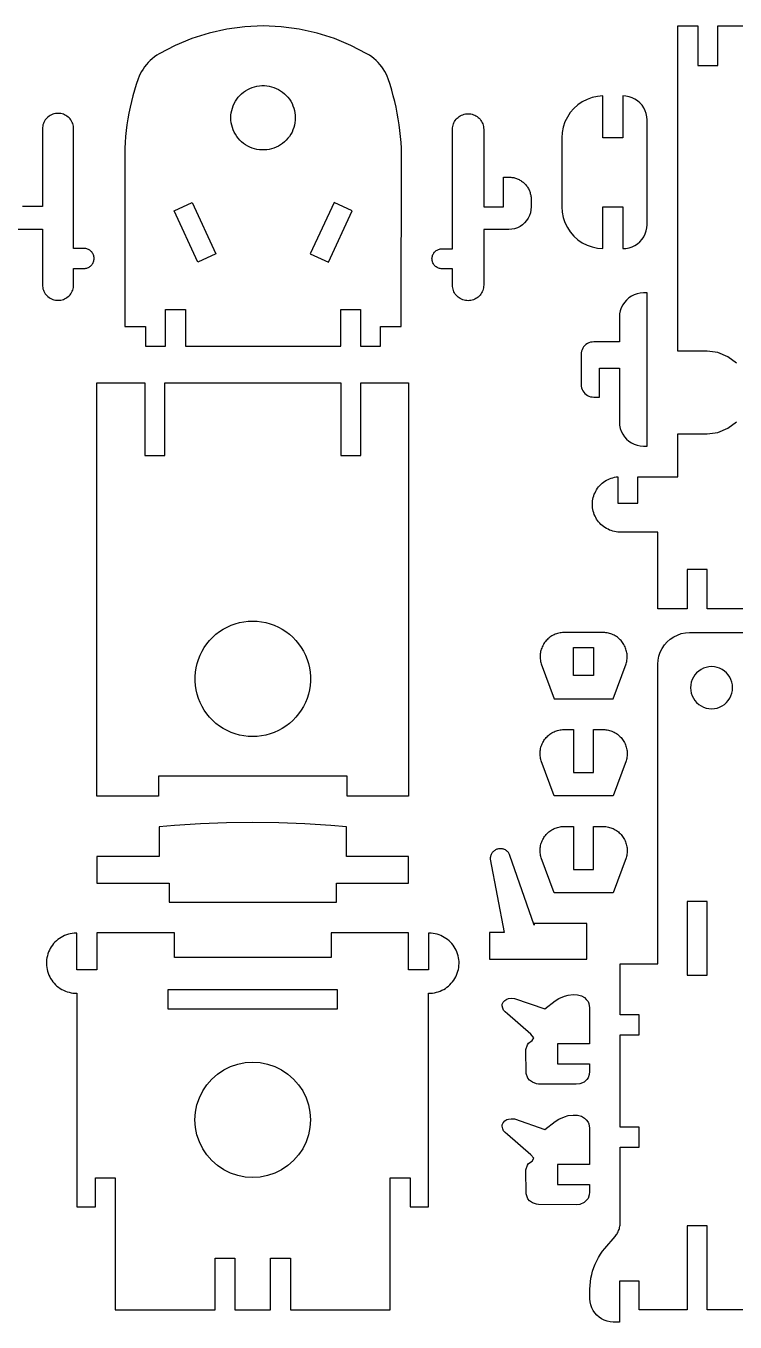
# Model space of a CAD drawing. Header units: millimetres. Extents: x -913 to 55, y -4 to 461.
# Drawn here: x -683.7 to -559.4, y 233.9 to 461.2 of the extents above; entities that cross this region are included whole.
import ezdxf

# ---------------------------------------------------------------- set-up
doc = ezdxf.new("R2010")
doc.units = ezdxf.units.MM
doc.header["$MEASUREMENT"] = 0
doc.layers.add('Inner_Cut', color=10, linetype='Continuous')
doc.layers.add('Pocket_Cut', color=5, linetype='Continuous')

msp = doc.modelspace()

# ---------------------------------------------------------------- linework, layer by layer
for points in [[(-662.73, 405.08), (-659.23, 405.08), (-659.23, 411.47), (-655.73, 411.47), (-655.73, 405.08), (-628.53, 405.08), (-628.53, 411.47), (-625.03, 411.47), (-625.03, 405.08), (-621.53, 405.08), (-621.53, 408.54), (-617.91, 408.54), (-617.89, 439.78), (-617.95, 440.81), (-618.03, 441.84), (-618.14, 442.87), (-618.27, 443.9), (-618.43, 444.92), (-618.61, 445.94), (-618.82, 446.95), (-619.05, 447.96), (-619.3, 448.96), (-619.58, 449.96), (-619.88, 450.96), (-620.21, 451.94), (-620.38, 452.39), (-620.58, 452.83), (-620.8, 453.26), (-621.06, 453.68), (-621.34, 454.07), (-621.64, 454.46), (-621.97, 454.82), (-622.32, 455.17), (-622.7, 455.49), (-623.09, 455.8), (-623.5, 456.08), (-623.93, 456.33), (-626.72, 457.8), (-629.64, 459.02), (-632.67, 459.98), (-635.78, 460.67), (-638.94, 461.09), (-642.13, 461.23), (-645.32, 461.09), (-648.49, 460.67), (-651.59, 459.98), (-654.62, 459.02), (-657.54, 457.8), (-660.33, 456.33), (-660.75, 456.07), (-661.16, 455.78), (-661.55, 455.48), (-661.92, 455.15), (-662.26, 454.8), (-662.59, 454.44), (-662.9, 454.06), (-663.18, 453.66), (-663.44, 453.25), (-663.67, 452.82), (-663.87, 452.39), (-664.05, 451.94), (-664.38, 450.96), (-664.68, 449.96), (-664.96, 448.96), (-665.21, 447.96), (-665.44, 446.95), (-665.65, 445.94), (-665.83, 444.92), (-665.99, 443.9), (-666.12, 442.87), (-666.23, 441.84), (-666.31, 440.81), (-666.37, 439.78), (-666.37, 408.54), (-662.73, 408.54)], [(-589.51, 427.63), (-589.21, 426.73), (-588.79, 425.88), (-588.27, 425.09), (-587.65, 424.37), (-586.95, 423.74), (-586.17, 423.2), (-585.32, 422.77), (-584.43, 422.46), (-583.51, 422.25), (-582.56, 422.18), (-582.56, 429.5), (-579.06, 429.5), (-579.06, 422.18), (-578.51, 422.2), (-577.97, 422.31), (-577.44, 422.48), (-576.94, 422.72), (-576.48, 423.02), (-576.06, 423.38), (-575.7, 423.8), (-575.39, 424.26), (-575.14, 424.75), (-574.96, 425.27), (-574.85, 425.82), (-574.81, 426.37), (-574.81, 444.75), (-574.85, 445.3), (-574.96, 445.84), (-575.14, 446.36), (-575.39, 446.86), (-575.7, 447.32), (-576.06, 447.73), (-576.48, 448.09), (-576.94, 448.4), (-577.44, 448.64), (-577.97, 448.81), (-578.51, 448.91), (-579.06, 448.94), (-579.06, 441.61), (-582.56, 441.61), (-582.56, 448.94), (-583.51, 448.86), (-584.43, 448.66), (-585.32, 448.34), (-586.17, 447.91), (-586.95, 447.37), (-587.65, 446.74), (-588.27, 446.03), (-588.79, 445.23), (-589.21, 444.38), (-589.51, 443.48), (-589.69, 442.56), (-589.75, 441.61), (-589.75, 429.5), (-589.69, 428.56)], [(-611.89, 421.73), (-611.77, 421.83), (-611.64, 421.91), (-611.51, 421.98), (-611.37, 422.04), (-611.22, 422.08), (-611.07, 422.12), (-610.92, 422.14), (-610.77, 422.14), (-608.92, 422.14), (-608.92, 443.09), (-608.91, 443.33), (-608.88, 443.57), (-608.83, 443.8), (-608.76, 444.03), (-608.67, 444.25), (-608.56, 444.46), (-608.43, 444.66), (-608.28, 444.85), (-608.12, 445.03), (-607.95, 445.19), (-607.76, 445.33), (-607.56, 445.46), (-607.34, 445.57), (-607.12, 445.66), (-606.9, 445.74), (-606.66, 445.79), (-606.43, 445.82), (-606.19, 445.83), (-605.95, 445.82), (-605.71, 445.79), (-605.48, 445.74), (-605.25, 445.66), (-605.03, 445.57), (-604.82, 445.46), (-604.62, 445.33), (-604.43, 445.19), (-604.26, 445.03), (-604.09, 444.85), (-603.95, 444.66), (-603.82, 444.46), (-603.71, 444.25), (-603.62, 444.03), (-603.55, 443.8), (-603.5, 443.57), (-603.47, 443.33), (-603.46, 443.09), (-603.46, 429.48), (-599.96, 429.48), (-599.96, 434.71), (-599.04, 434.71), (-598.87, 434.7), (-598.7, 434.69), (-598.54, 434.67), (-598.37, 434.65), (-598.2, 434.62), (-598.04, 434.58), (-597.87, 434.53), (-597.71, 434.48), (-597.56, 434.41), (-597.4, 434.35), (-597.25, 434.27), (-597.1, 434.19), (-596.96, 434.1), (-596.81, 434.01), (-596.68, 433.91), (-596.55, 433.81), (-596.42, 433.69), (-596.29, 433.58), (-596.18, 433.46), (-596.06, 433.33), (-595.96, 433.2), (-595.86, 433.06), (-595.76, 432.92), (-595.67, 432.78), (-595.59, 432.63), (-595.51, 432.48), (-595.45, 432.32), (-595.38, 432.17), (-595.33, 432.01), (-595.28, 431.85), (-595.24, 431.68), (-595.2, 431.52), (-595.17, 431.35), (-595.15, 431.18), (-595.14, 431.01), (-595.14, 430.84), (-595.14, 429.48), (-595.17, 428.97), (-595.27, 428.47), (-595.43, 427.98), (-595.66, 427.52), (-595.94, 427.09), (-596.28, 426.7), (-596.66, 426.36), (-597.08, 426.07), (-597.54, 425.84), (-598.03, 425.67), (-598.53, 425.56), (-599.04, 425.52), (-603.46, 425.52), (-603.46, 415.78), (-603.47, 415.54), (-603.5, 415.3), (-603.55, 415.07), (-603.62, 414.84), (-603.71, 414.62), (-603.82, 414.41), (-603.95, 414.21), (-604.09, 414.02), (-604.26, 413.84), (-604.43, 413.68), (-604.62, 413.54), (-604.82, 413.41), (-605.03, 413.3), (-605.25, 413.21), (-605.48, 413.14), (-605.71, 413.08), (-605.95, 413.05), (-606.19, 413.04), (-606.43, 413.05), (-606.66, 413.08), (-606.9, 413.14), (-607.12, 413.21), (-607.34, 413.3), (-607.56, 413.41), (-607.76, 413.54), (-607.95, 413.68), (-608.12, 413.84), (-608.28, 414.02), (-608.43, 414.21), (-608.56, 414.41), (-608.67, 414.62), (-608.76, 414.84), (-608.83, 415.07), (-608.88, 415.3), (-608.91, 415.54), (-608.92, 415.78), (-608.92, 418.64), (-610.77, 418.64), (-610.92, 418.65), (-611.07, 418.67), (-611.22, 418.7), (-611.37, 418.75), (-611.51, 418.81), (-611.64, 418.88), (-611.77, 418.96), (-611.89, 419.05), (-612.01, 419.15), (-612.11, 419.27), (-612.2, 419.39), (-612.28, 419.52), (-612.35, 419.65), (-612.41, 419.79), (-612.46, 419.94), (-612.49, 420.09), (-612.51, 420.24), (-612.52, 420.39), (-612.51, 420.54), (-612.49, 420.7), (-612.46, 420.85), (-612.41, 420.99), (-612.35, 421.13), (-612.28, 421.27), (-612.2, 421.4), (-612.11, 421.52), (-612.01, 421.63)], [(-574.81, 414.39), (-575.46, 414.39), (-576, 414.35), (-576.54, 414.25), (-577.06, 414.07), (-577.55, 413.83), (-578.01, 413.52), (-578.42, 413.16), (-578.79, 412.75), (-579.09, 412.29), (-579.33, 411.8), (-579.51, 411.28), (-579.62, 410.74), (-579.65, 410.19), (-579.65, 405.81), (-584.17, 405.81), (-584.46, 405.79), (-584.74, 405.74), (-585.02, 405.64), (-585.28, 405.51), (-585.52, 405.35), (-585.73, 405.16), (-585.93, 404.94), (-586.09, 404.7), (-586.21, 404.44), (-586.31, 404.17), (-586.36, 403.89), (-586.38, 403.6), (-586.38, 398.33), (-586.36, 398.05), (-586.31, 397.76), (-586.21, 397.49), (-586.08, 397.23), (-585.92, 396.99), (-585.73, 396.77), (-585.51, 396.58), (-585.27, 396.42), (-585.01, 396.29), (-584.74, 396.2), (-584.46, 396.15), (-584.17, 396.13), (-583.15, 396.13), (-583.15, 401.2), (-579.65, 401.2), (-579.65, 391.74), (-579.62, 391.19), (-579.51, 390.65), (-579.33, 390.13), (-579.09, 389.64), (-578.79, 389.18), (-578.42, 388.77), (-578.01, 388.41), (-577.55, 388.1), (-577.06, 387.86), (-576.54, 387.68), (-576, 387.58), (-575.46, 387.54), (-574.81, 387.54)], [(-662.88, 385.91), (-659.38, 385.91), (-659.38, 398.62), (-628.5, 398.62), (-628.5, 385.91), (-625, 385.91), (-625, 398.62), (-616.62, 398.62), (-616.62, 326.15), (-627.38, 326.15), (-627.38, 329.65), (-660.49, 329.65), (-660.49, 326.15), (-671.27, 326.15), (-671.27, 398.62), (-662.88, 398.62)], [(-593.36, 351.93), (-593.42, 351.72), (-593.47, 351.51), (-593.51, 351.3), (-593.54, 351.08), (-593.56, 350.86), (-593.56, 350.65), (-593.56, 350.43), (-593.54, 350.21), (-593.52, 350), (-593.48, 349.78), (-593.43, 349.57), (-593.37, 349.36), (-591.09, 343.22), (-580.78, 343.22), (-578.5, 349.36), (-578.44, 349.57), (-578.39, 349.78), (-578.36, 350), (-578.33, 350.21), (-578.31, 350.43), (-578.31, 350.65), (-578.31, 350.86), (-578.33, 351.08), (-578.36, 351.3), (-578.4, 351.51), (-578.45, 351.72), (-578.51, 351.93), (-578.59, 352.13), (-578.67, 352.34), (-578.76, 352.53), (-578.87, 352.72), (-578.98, 352.91), (-579.1, 353.09), (-579.23, 353.26), (-579.38, 353.43), (-579.52, 353.59), (-579.68, 353.74), (-579.85, 353.88), (-580.02, 354.01), (-580.2, 354.14), (-580.38, 354.25), (-580.57, 354.36), (-580.77, 354.45), (-580.97, 354.54), (-581.17, 354.61), (-581.38, 354.68), (-581.59, 354.73), (-581.8, 354.77), (-582.02, 354.81), (-582.23, 354.83), (-582.45, 354.84), (-589.42, 354.84), (-589.64, 354.83), (-589.85, 354.81), (-590.07, 354.77), (-590.28, 354.73), (-590.49, 354.68), (-590.7, 354.61), (-590.91, 354.54), (-591.11, 354.45), (-591.3, 354.36), (-591.49, 354.25), (-591.68, 354.14), (-591.85, 354.01), (-592.03, 353.88), (-592.19, 353.74), (-592.35, 353.59), (-592.5, 353.43), (-592.64, 353.26), (-592.77, 353.09), (-592.89, 352.91), (-593, 352.72), (-593.11, 352.53), (-593.2, 352.34), (-593.28, 352.13)], [(-580.78, 326.21), (-591.09, 326.21), (-593.37, 332.36), (-593.43, 332.56), (-593.48, 332.78), (-593.52, 332.99), (-593.54, 333.21), (-593.56, 333.42), (-593.56, 333.64), (-593.56, 333.86), (-593.54, 334.08), (-593.51, 334.29), (-593.47, 334.5), (-593.42, 334.72), (-593.36, 334.92), (-593.28, 335.13), (-593.2, 335.33), (-593.11, 335.53), (-593, 335.72), (-592.89, 335.9), (-592.77, 336.08), (-592.64, 336.26), (-592.5, 336.42), (-592.35, 336.58), (-592.19, 336.73), (-592.03, 336.87), (-591.85, 337.01), (-591.68, 337.13), (-591.49, 337.25), (-591.3, 337.35), (-591.11, 337.45), (-590.91, 337.54), (-590.7, 337.61), (-590.49, 337.67), (-590.28, 337.73), (-590.07, 337.77), (-589.85, 337.8), (-589.64, 337.82), (-589.42, 337.83), (-587.69, 337.83), (-587.69, 330.3), (-584.19, 330.3), (-584.19, 337.83), (-582.45, 337.83), (-582.23, 337.82), (-582.02, 337.8), (-581.8, 337.77), (-581.59, 337.73), (-581.38, 337.67), (-581.17, 337.61), (-580.97, 337.54), (-580.77, 337.45), (-580.57, 337.35), (-580.38, 337.25), (-580.2, 337.13), (-580.02, 337.01), (-579.85, 336.87), (-579.68, 336.73), (-579.52, 336.58), (-579.38, 336.42), (-579.23, 336.26), (-579.1, 336.08), (-578.98, 335.9), (-578.87, 335.72), (-578.76, 335.53), (-578.67, 335.33), (-578.59, 335.13), (-578.51, 334.92), (-578.45, 334.72), (-578.4, 334.5), (-578.36, 334.29), (-578.33, 334.08), (-578.31, 333.86), (-578.31, 333.64), (-578.31, 333.42), (-578.33, 333.21), (-578.36, 332.99), (-578.39, 332.78), (-578.44, 332.56), (-578.5, 332.36)], [(-671.27, 310.91), (-658.62, 310.91), (-658.62, 307.55), (-629.27, 307.55), (-629.27, 310.91), (-616.62, 310.91), (-616.62, 315.57), (-627.53, 315.57), (-627.53, 320.76), (-630.24, 321.01), (-634.81, 321.31), (-639.37, 321.49), (-643.95, 321.55), (-648.52, 321.49), (-653.09, 321.31), (-657.65, 321.01), (-660.36, 320.76), (-660.36, 315.57), (-671.27, 315.57)], [(-580.78, 309.21), (-591.09, 309.21), (-593.37, 315.35), (-593.43, 315.56), (-593.48, 315.77), (-593.52, 315.99), (-593.54, 316.2), (-593.56, 316.42), (-593.56, 316.64), (-593.56, 316.85), (-593.54, 317.07), (-593.51, 317.29), (-593.47, 317.5), (-593.42, 317.71), (-593.36, 317.92), (-593.28, 318.13), (-593.2, 318.33), (-593.11, 318.52), (-593, 318.71), (-592.89, 318.9), (-592.77, 319.08), (-592.64, 319.25), (-592.5, 319.42), (-592.35, 319.58), (-592.19, 319.73), (-592.03, 319.87), (-591.85, 320), (-591.68, 320.13), (-591.49, 320.24), (-591.3, 320.35), (-591.11, 320.45), (-590.91, 320.53), (-590.7, 320.61), (-590.49, 320.67), (-590.28, 320.72), (-590.07, 320.77), (-589.85, 320.8), (-589.64, 320.82), (-589.42, 320.83), (-587.69, 320.83), (-587.69, 313.29), (-584.19, 313.29), (-584.19, 320.83), (-582.45, 320.83), (-582.23, 320.82), (-582.02, 320.8), (-581.8, 320.77), (-581.59, 320.72), (-581.38, 320.67), (-581.17, 320.61), (-580.97, 320.53), (-580.77, 320.45), (-580.57, 320.35), (-580.38, 320.24), (-580.2, 320.13), (-580.02, 320), (-579.85, 319.87), (-579.68, 319.73), (-579.52, 319.58), (-579.38, 319.42), (-579.23, 319.25), (-579.1, 319.08), (-578.98, 318.9), (-578.87, 318.71), (-578.76, 318.52), (-578.67, 318.33), (-578.59, 318.13), (-578.51, 317.92), (-578.45, 317.71), (-578.4, 317.5), (-578.36, 317.29), (-578.33, 317.07), (-578.31, 316.85), (-578.31, 316.64), (-578.31, 316.42), (-578.33, 316.2), (-578.36, 315.99), (-578.39, 315.77), (-578.44, 315.56), (-578.5, 315.35)], [(-600.46, 316.94), (-600.6, 316.94), (-600.74, 316.93), (-600.88, 316.91), (-601.02, 316.88), (-601.15, 316.83), (-601.28, 316.78), (-601.41, 316.72), (-601.53, 316.64), (-601.64, 316.56), (-601.75, 316.47), (-601.85, 316.37), (-601.94, 316.26), (-602.02, 316.14), (-602.1, 316.02), (-602.16, 315.9), (-602.21, 315.77), (-602.25, 315.63), (-602.28, 315.49), (-602.3, 315.35), (-602.31, 315.21), (-602.31, 315.07), (-599.86, 302.21), (-602.45, 302.21), (-602.45, 297.59), (-585.38, 297.59), (-585.38, 303.82), (-594.58, 303.82), (-594.58, 303.55), (-598.86, 315.76), (-598.91, 315.89), (-598.97, 316.01), (-599.05, 316.14), (-599.13, 316.25), (-599.22, 316.36), (-599.32, 316.46), (-599.42, 316.55), (-599.54, 316.64), (-599.66, 316.71), (-599.78, 316.78), (-599.91, 316.83), (-600.04, 316.88), (-600.18, 316.91), (-600.32, 316.93)], [(-610.18, 292.44), (-609.89, 292.63), (-609.62, 292.85), (-609.37, 293.08), (-609.13, 293.33), (-608.91, 293.59), (-608.7, 293.87), (-608.52, 294.16), (-608.35, 294.47), (-608.2, 294.78), (-608.08, 295.1), (-607.97, 295.43), (-607.89, 295.76), (-607.83, 296.1), (-607.79, 296.45), (-607.78, 296.79), (-607.78, 297.14), (-607.81, 297.48), (-607.86, 297.82), (-607.94, 298.16), (-608.03, 298.49), (-608.15, 298.82), (-608.29, 299.13), (-608.45, 299.44), (-608.63, 299.73), (-608.83, 300.02), (-609.04, 300.29), (-609.27, 300.54), (-609.52, 300.78), (-609.79, 301), (-610.07, 301.21), (-610.36, 301.39), (-610.66, 301.56), (-610.97, 301.71), (-611.29, 301.83), (-611.62, 301.94), (-611.96, 302.02), (-612.3, 302.08), (-612.64, 302.12), (-612.98, 302.13), (-613.12, 302.13), (-613.12, 295.72), (-616.62, 295.72), (-616.62, 302.16), (-630.22, 302.16), (-630.22, 297.85), (-657.68, 297.85), (-657.68, 302.16), (-671.27, 302.16), (-671.27, 295.72), (-674.77, 295.72), (-674.77, 302.13), (-674.91, 302.13), (-675.25, 302.12), (-675.6, 302.08), (-675.94, 302.02), (-676.27, 301.94), (-676.6, 301.83), (-676.92, 301.71), (-677.23, 301.56), (-677.54, 301.39), (-677.83, 301.21), (-678.11, 301), (-678.37, 300.78), (-678.62, 300.54), (-678.85, 300.29), (-679.07, 300.02), (-679.26, 299.73), (-679.44, 299.44), (-679.6, 299.13), (-679.74, 298.82), (-679.86, 298.49), (-679.95, 298.16), (-680.03, 297.82), (-680.08, 297.48), (-680.11, 297.14), (-680.12, 296.79), (-680.1, 296.45), (-680.06, 296.1), (-680, 295.76), (-679.92, 295.43), (-679.81, 295.1), (-679.69, 294.78), (-679.54, 294.47), (-679.38, 294.16), (-679.19, 293.87), (-678.98, 293.59), (-678.76, 293.33), (-678.52, 293.08), (-678.27, 292.85), (-678, 292.63), (-677.72, 292.44), (-677.42, 292.26), (-677.11, 292.1), (-676.8, 291.96), (-676.47, 291.84), (-676.14, 291.75), (-675.8, 291.67), (-675.46, 291.62), (-675.12, 291.59), (-674.77, 291.58), (-674.77, 254.15), (-671.54, 254.15), (-671.54, 259.21), (-668.04, 259.21), (-668.04, 236.07), (-650.56, 236.07), (-650.56, 245.12), (-647.06, 245.12), (-647.06, 236.07), (-640.83, 236.07), (-640.83, 245.12), (-637.33, 245.12), (-637.33, 236.07), (-619.85, 236.07), (-619.85, 259.21), (-616.35, 259.21), (-616.35, 254.15), (-613.12, 254.15), (-613.12, 291.58), (-612.77, 291.59), (-612.43, 291.62), (-612.09, 291.67), (-611.75, 291.75), (-611.42, 291.84), (-611.1, 291.96), (-610.78, 292.1), (-610.47, 292.26)], [(-599.75, 290.34), (-599.42, 290.56), (-599.13, 290.66), (-598.62, 290.71), (-598.03, 290.68), (-592.72, 288.85), (-590.91, 290.26), (-590.29, 290.64), (-589.29, 291.07), (-588.62, 291.27), (-587.77, 291.37), (-587.01, 291.32), (-586.32, 291.14), (-585.79, 290.81), (-585.47, 290.51), (-585.14, 290.11), (-585.01, 289.8), (-584.91, 289.04), (-584.91, 282.71), (-590.49, 282.71), (-590.49, 279.21), (-584.91, 279.21), (-584.91, 277.85), (-584.97, 277.35), (-585.16, 276.75), (-585.36, 276.47), (-585.87, 276.02), (-586.58, 275.7), (-587.24, 275.62), (-593.85, 275.65), (-594.2, 275.71), (-594.92, 275.97), (-595.41, 276.33), (-595.71, 276.69), (-596.01, 277.51), (-596.04, 281.73), (-595.78, 282.56), (-595.58, 282.85), (-594.96, 283.3), (-594.66, 283.79), (-595.17, 284.41), (-599.3, 287.95), (-599.69, 288.31), (-599.96, 288.6), (-600.12, 288.96), (-600.2, 289.39), (-600.19, 289.67), (-600.04, 290.02)], [(-584.91, 261.57), (-590.49, 261.57), (-590.49, 258.07), (-584.91, 258.07), (-584.91, 256.71), (-584.97, 256.21), (-585.16, 255.61), (-585.36, 255.33), (-585.87, 254.88), (-586.58, 254.56), (-587.24, 254.48), (-593.85, 254.51), (-594.2, 254.57), (-594.92, 254.83), (-595.41, 255.19), (-595.71, 255.55), (-596.01, 256.38), (-596.04, 260.59), (-595.78, 261.42), (-595.58, 261.71), (-594.96, 262.16), (-594.66, 262.65), (-595.17, 263.27), (-599.3, 266.81), (-599.69, 267.17), (-599.96, 267.46), (-600.12, 267.82), (-600.2, 268.25), (-600.19, 268.53), (-600.04, 268.88), (-599.75, 269.2), (-599.42, 269.42), (-599.13, 269.52), (-598.62, 269.57), (-598.03, 269.54), (-592.72, 267.71), (-590.91, 269.12), (-590.29, 269.5), (-589.29, 269.93), (-588.62, 270.13), (-587.77, 270.23), (-587.01, 270.18), (-586.32, 270), (-585.79, 269.67), (-585.47, 269.37), (-585.14, 268.97), (-585.01, 268.66), (-584.91, 267.9)]]:
    msp.add_lwpolyline(points, close=True)
for points in [[(-559.14, 402.07), (-560.65, 403.22), (-562.4, 403.95), (-564.27, 404.19), (-569.43, 404.19), (-569.43, 461.23), (-565.93, 461.23), (-565.93, 454.3), (-562.43, 454.3), (-562.43, 461.23), (-535.24, 461.23)], [(-685.23, 425.58), (-680.81, 425.58), (-680.81, 415.84), (-680.8, 415.6), (-680.77, 415.37), (-680.72, 415.13), (-680.65, 414.91), (-680.56, 414.69), (-680.45, 414.47), (-680.32, 414.27), (-680.17, 414.08), (-680.01, 413.91), (-679.84, 413.75), (-679.65, 413.6), (-679.45, 413.47), (-679.23, 413.36), (-679.01, 413.27), (-678.79, 413.2), (-678.55, 413.15), (-678.32, 413.12), (-678.08, 413.11), (-677.84, 413.12), (-677.6, 413.15), (-677.37, 413.2), (-677.14, 413.27), (-676.92, 413.36), (-676.71, 413.47), (-676.51, 413.6), (-676.32, 413.75), (-676.14, 413.91), (-675.98, 414.08), (-675.84, 414.27), (-675.71, 414.47), (-675.6, 414.69), (-675.51, 414.91), (-675.44, 415.13), (-675.39, 415.37), (-675.35, 415.6), (-675.34, 415.84), (-675.34, 418.71), (-673.5, 418.71), (-673.35, 418.71), (-673.2, 418.73), (-673.05, 418.77), (-672.9, 418.81), (-672.76, 418.87), (-672.62, 418.94), (-672.5, 419.02), (-672.37, 419.12), (-672.26, 419.22), (-672.16, 419.33), (-672.07, 419.45), (-671.98, 419.58), (-671.91, 419.72), (-671.86, 419.86), (-671.81, 420), (-671.78, 420.15), (-671.76, 420.3), (-671.75, 420.46), (-671.76, 420.61), (-671.78, 420.76), (-671.81, 420.91), (-671.86, 421.06), (-671.91, 421.2), (-671.98, 421.33), (-672.07, 421.46), (-672.16, 421.58), (-672.26, 421.69), (-672.37, 421.8), (-672.5, 421.89), (-672.62, 421.97), (-672.76, 422.04), (-672.9, 422.1), (-673.05, 422.15), (-673.2, 422.18), (-673.35, 422.2), (-673.5, 422.21), (-675.34, 422.21), (-675.34, 443.16), (-675.35, 443.4), (-675.39, 443.63), (-675.44, 443.87), (-675.51, 444.09), (-675.6, 444.31), (-675.71, 444.53), (-675.84, 444.73), (-675.98, 444.92), (-676.14, 445.09), (-676.32, 445.25), (-676.51, 445.4), (-676.71, 445.53), (-676.92, 445.64), (-677.14, 445.73), (-677.37, 445.8), (-677.6, 445.85), (-677.84, 445.88), (-678.08, 445.89), (-678.32, 445.88), (-678.55, 445.85), (-678.79, 445.8), (-679.01, 445.73), (-679.23, 445.64), (-679.45, 445.53), (-679.65, 445.4), (-679.84, 445.25), (-680.01, 445.09), (-680.17, 444.92), (-680.32, 444.73), (-680.45, 444.53), (-680.56, 444.31), (-680.65, 444.09), (-680.72, 443.87), (-680.77, 443.63), (-680.8, 443.4), (-680.81, 443.16), (-680.81, 429.55), (-684.31, 429.55)], [(-533.39, 358.98), (-564.27, 358.98), (-564.27, 365.87), (-567.77, 365.87), (-567.77, 358.98), (-572.93, 358.98), (-572.93, 372.47), (-579.93, 372.47), (-580.23, 372.51), (-580.53, 372.56), (-580.82, 372.63), (-581.11, 372.72), (-581.39, 372.82), (-581.66, 372.95), (-581.93, 373.09), (-582.19, 373.25), (-582.44, 373.42), (-582.67, 373.6), (-582.9, 373.81), (-583.11, 374.02), (-583.3, 374.25), (-583.49, 374.49), (-583.66, 374.74), (-583.81, 375), (-583.94, 375.27), (-584.06, 375.55), (-584.16, 375.83), (-584.24, 376.12), (-584.31, 376.42), (-584.36, 376.71), (-584.38, 377.01), (-584.39, 377.31), (-584.38, 377.62), (-584.36, 377.92), (-584.31, 378.21), (-584.24, 378.51), (-584.16, 378.8), (-584.06, 379.08), (-583.94, 379.36), (-583.81, 379.63), (-583.66, 379.89), (-583.49, 380.14), (-583.3, 380.38), (-583.11, 380.61), (-582.9, 380.82), (-582.67, 381.02), (-582.44, 381.21), (-582.19, 381.38), (-581.93, 381.54), (-581.66, 381.68), (-581.39, 381.81), (-581.11, 381.91), (-580.82, 382), (-580.53, 382.07), (-580.23, 382.12), (-579.93, 382.16), (-579.93, 377.55), (-576.43, 377.55), (-576.43, 382.16), (-569.43, 382.16), (-569.43, 389.69), (-564.27, 389.69), (-562.4, 389.94), (-560.65, 390.66), (-559.14, 391.81)], [(-533.39, 236.07), (-564.27, 236.07), (-564.27, 250.8), (-567.77, 250.8), (-567.77, 236.07), (-576.17, 236.07), (-576.17, 241.08), (-579.67, 241.08), (-579.67, 233.92), (-580.75, 233.92), (-581.28, 233.95), (-581.8, 234.06), (-582.31, 234.23), (-582.79, 234.46), (-583.23, 234.76), (-583.63, 235.11), (-583.98, 235.51), (-584.28, 235.96), (-584.52, 236.43), (-584.69, 236.94), (-584.79, 237.46), (-584.83, 238), (-584.83, 239.67), (-584.81, 240.32), (-584.75, 240.97), (-584.66, 241.61), (-584.52, 242.24), (-584.36, 242.87), (-584.15, 243.49), (-583.91, 244.09), (-583.64, 244.68), (-583.33, 245.25), (-582.99, 245.8), (-582.61, 246.33), (-582.21, 246.84), (-580.42, 248.94), (-580.29, 249.1), (-580.17, 249.26), (-580.07, 249.42), (-579.97, 249.59), (-579.88, 249.77), (-579.8, 249.95), (-579.73, 250.14), (-579.67, 250.33), (-579.62, 250.52), (-579.57, 250.71), (-579.55, 250.91), (-579.53, 251.11), (-579.53, 264.59), (-576.21, 264.59), (-576.21, 268.09), (-579.53, 268.09), (-579.53, 284.27), (-576.21, 284.27), (-576.21, 287.77), (-579.53, 287.77), (-579.53, 296.75), (-572.93, 296.76), (-572.93, 349.28), (-572.88, 350.01), (-572.74, 350.72), (-572.51, 351.41), (-572.19, 352.06), (-571.78, 352.66), (-571.3, 353.21), (-570.76, 353.69), (-570.15, 354.09), (-569.5, 354.41), (-568.81, 354.65), (-568.1, 354.79), (-567.37, 354.84), (-530.29, 354.84)]]:
    msp.add_lwpolyline(points)
at = {"layer": 'Inner_Cut'}
for points in [[(-647.77, 445.55), (-647.72, 445.98), (-647.64, 446.41), (-647.52, 446.82), (-647.37, 447.23), (-647.2, 447.63), (-646.99, 448.01), (-646.75, 448.37), (-646.49, 448.71), (-646.2, 449.04), (-645.89, 449.34), (-645.56, 449.61), (-645.2, 449.86), (-644.83, 450.08), (-644.44, 450.28), (-644.04, 450.44), (-643.63, 450.57), (-643.21, 450.67), (-642.78, 450.73), (-642.35, 450.77), (-641.91, 450.77), (-641.48, 450.73), (-641.05, 450.67), (-640.63, 450.57), (-640.22, 450.44), (-639.82, 450.28), (-639.43, 450.08), (-639.06, 449.86), (-638.7, 449.61), (-638.37, 449.34), (-638.06, 449.04), (-637.77, 448.71), (-637.51, 448.37), (-637.27, 448.01), (-637.06, 447.63), (-636.89, 447.23), (-636.74, 446.82), (-636.63, 446.41), (-636.54, 445.98), (-636.49, 445.55), (-636.48, 445.12), (-636.49, 444.68), (-636.54, 444.25), (-636.63, 443.83), (-636.74, 443.41), (-636.89, 443), (-637.06, 442.61), (-637.27, 442.23), (-637.51, 441.86), (-637.77, 441.52), (-638.06, 441.2), (-638.37, 440.9), (-638.7, 440.62), (-639.06, 440.37), (-639.43, 440.15), (-639.82, 439.96), (-640.22, 439.8), (-640.63, 439.67), (-641.05, 439.57), (-641.48, 439.5), (-641.91, 439.47), (-642.35, 439.47), (-642.78, 439.5), (-643.21, 439.57), (-643.63, 439.67), (-644.04, 439.8), (-644.44, 439.96), (-644.83, 440.15), (-645.2, 440.37), (-645.56, 440.62), (-645.89, 440.9), (-646.2, 441.2), (-646.49, 441.52), (-646.75, 441.86), (-646.99, 442.23), (-647.2, 442.61), (-647.37, 443), (-647.52, 443.41), (-647.64, 443.83), (-647.72, 444.25), (-647.77, 444.68), (-647.78, 445.12)], [(-657.74, 428.8), (-654.57, 430.28), (-650.4, 421.25), (-653.57, 419.77)], [(-626.52, 428.8), (-629.69, 430.28), (-633.86, 421.25), (-630.69, 419.77)], [(-643.17, 356.81), (-642.4, 356.72), (-641.64, 356.58), (-640.89, 356.37), (-640.16, 356.11), (-639.45, 355.79), (-638.77, 355.42), (-638.12, 355), (-637.51, 354.53), (-636.93, 354.01), (-636.39, 353.46), (-635.9, 352.86), (-635.45, 352.22), (-635.05, 351.56), (-634.71, 350.86), (-634.42, 350.14), (-634.19, 349.4), (-634.01, 348.65), (-633.89, 347.88), (-633.83, 347.11), (-633.83, 346.33), (-633.89, 345.56), (-634.01, 344.79), (-634.19, 344.04), (-634.42, 343.3), (-634.71, 342.58), (-635.05, 341.88), (-635.45, 341.22), (-635.9, 340.58), (-636.39, 339.99), (-636.93, 339.43), (-637.51, 338.91), (-638.12, 338.44), (-638.77, 338.02), (-639.45, 337.65), (-640.16, 337.33), (-640.89, 337.07), (-641.64, 336.86), (-642.4, 336.72), (-643.17, 336.63), (-643.95, 336.6), (-644.72, 336.63), (-645.49, 336.72), (-646.25, 336.86), (-647, 337.07), (-647.73, 337.33), (-648.44, 337.65), (-649.12, 338.02), (-649.77, 338.44), (-650.39, 338.91), (-650.97, 339.43), (-651.5, 339.99), (-652, 340.58), (-652.44, 341.22), (-652.84, 341.88), (-653.18, 342.58), (-653.47, 343.3), (-653.71, 344.04), (-653.88, 344.79), (-654, 345.56), (-654.06, 346.33), (-654.06, 347.11), (-654, 347.88), (-653.88, 348.65), (-653.71, 349.4), (-653.47, 350.14), (-653.18, 350.86), (-652.84, 351.56), (-652.44, 352.22), (-652, 352.86), (-651.5, 353.46), (-650.97, 354.01), (-650.39, 354.53), (-649.77, 355), (-649.12, 355.42), (-648.44, 355.79), (-647.73, 356.11), (-647, 356.37), (-646.25, 356.58), (-645.49, 356.72), (-644.72, 356.81), (-643.95, 356.84)], [(-563.99, 348.82), (-564.46, 348.73), (-564.92, 348.58), (-565.35, 348.36), (-565.75, 348.09), (-566.12, 347.77), (-566.44, 347.41), (-566.7, 347.01), (-566.92, 346.58), (-567.07, 346.12), (-567.17, 345.65), (-567.2, 345.16), (-567.17, 344.68), (-567.07, 344.21), (-566.92, 343.75), (-566.7, 343.32), (-566.44, 342.92), (-566.12, 342.55), (-565.75, 342.24), (-565.35, 341.97), (-564.92, 341.75), (-564.46, 341.6), (-563.99, 341.5), (-563.51, 341.47), (-563.02, 341.5), (-562.55, 341.6), (-562.09, 341.75), (-561.66, 341.97), (-561.26, 342.24), (-560.9, 342.55), (-560.58, 342.92), (-560.31, 343.32), (-560.1, 343.75), (-559.94, 344.21), (-559.85, 344.68), (-559.82, 345.16), (-559.85, 345.65), (-559.94, 346.12), (-560.1, 346.58), (-560.31, 347.01), (-560.58, 347.41), (-560.9, 347.77), (-561.26, 348.09), (-561.66, 348.36), (-562.09, 348.58), (-562.55, 348.73), (-563.02, 348.82), (-563.51, 348.86)], [(-567.77, 307.67), (-567.77, 294.75), (-564.27, 294.75), (-564.27, 307.67)], [(-658.75, 292.27), (-629.14, 292.27), (-629.14, 288.77), (-658.75, 288.77)], [(-645.27, 259.35), (-646.57, 259.61), (-647.82, 260.03), (-649.01, 260.62), (-650.11, 261.35), (-651.1, 262.23), (-651.98, 263.22), (-652.71, 264.32), (-653.3, 265.51), (-653.72, 266.77), (-653.98, 268.06), (-654.07, 269.39), (-653.98, 270.71), (-653.72, 272.01), (-653.3, 273.26), (-652.71, 274.45), (-651.98, 275.55), (-651.1, 276.54), (-650.11, 277.42), (-649.01, 278.15), (-647.82, 278.74), (-646.57, 279.16), (-645.27, 279.42), (-643.95, 279.51), (-642.62, 279.42), (-641.33, 279.16), (-640.07, 278.74), (-638.88, 278.15), (-637.78, 277.42), (-636.79, 276.54), (-635.92, 275.55), (-635.18, 274.45), (-634.59, 273.26), (-634.17, 272.01), (-633.91, 270.71), (-633.82, 269.39), (-633.91, 268.06), (-634.17, 266.77), (-634.59, 265.51), (-635.18, 264.32), (-635.92, 263.22), (-636.79, 262.23), (-637.78, 261.35), (-638.88, 260.62), (-640.07, 260.03), (-641.33, 259.61), (-642.62, 259.35), (-643.95, 259.26)]]:
    msp.add_lwpolyline(points, close=True, dxfattribs=at)
at = {"layer": 'Pocket_Cut'}
msp.add_lwpolyline([(-584.19, 352.19), (-584.19, 347.3), (-587.69, 347.3), (-587.69, 352.19)], close=True, dxfattribs=at)

doc.saveas('drawing.dxf')
